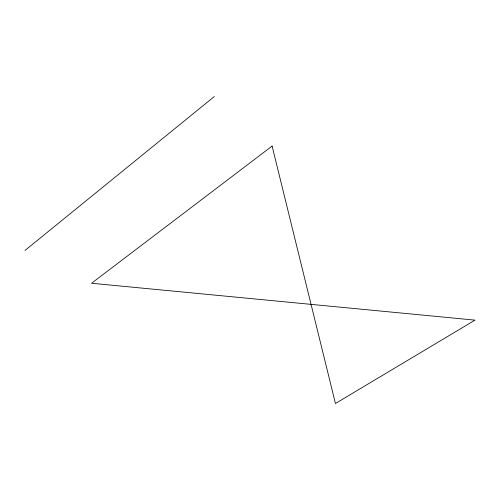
<?xml version="1.0" encoding="UTF-8"?>
<svg xmlns="http://www.w3.org/2000/svg" width="500" height="500" viewBox="0 0 500 500"><rect width="100%" height="100%" fill="white"/><g stroke="black" fill="none" stroke-linecap="round" stroke-linejoin="round"><path stroke-width="0.75" d="M25 250.444L214.331 96.519M272.1 146.069L91.556 283.256L475 320.131L335.45 403.481L272.1 146.069"/></g></svg>
